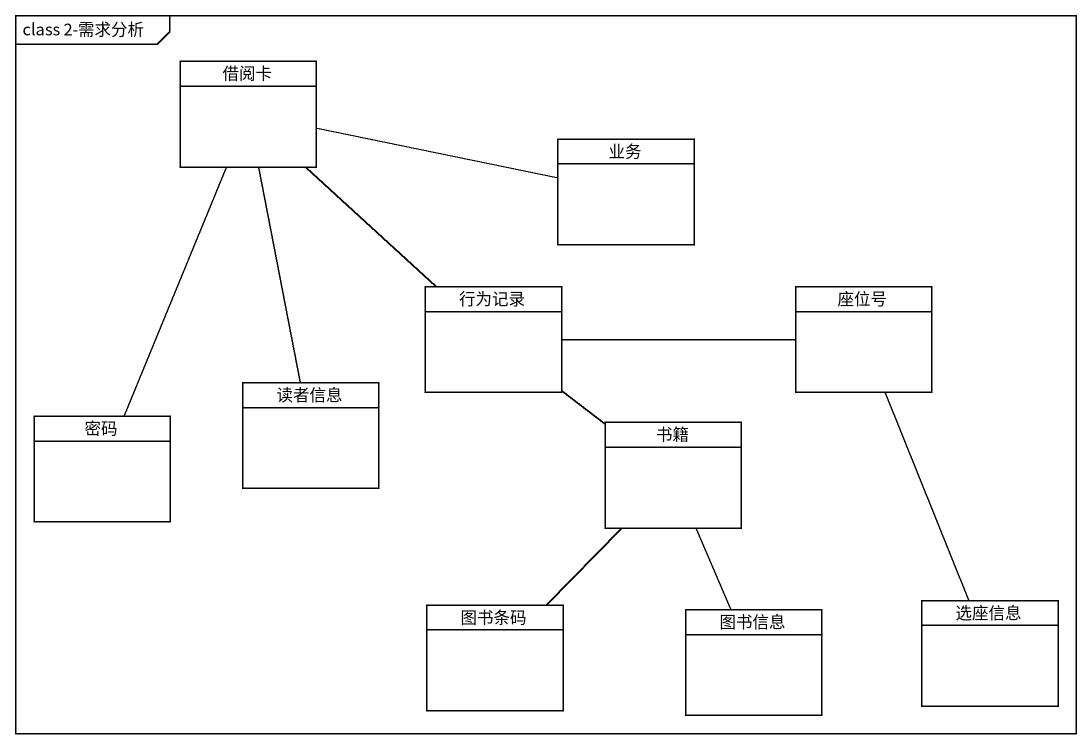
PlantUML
@startuml
mainframe class 2-需求分析
hide circle
hide empty members
class 借阅卡
class 业务
class 行为记录
class 座位号
class 读者信息
class 密码
class 书籍
class 图书条码
class 图书信息
class 选座信息
借阅卡 -right- 业务
借阅卡 -- 行为记录
借阅卡 -- 读者信息
借阅卡 -- 密码
行为记录 -right- 座位号
行为记录 -- 书籍
座位号 -- 选座信息
书籍 -- 图书条码
书籍 -- 图书信息
@enduml
